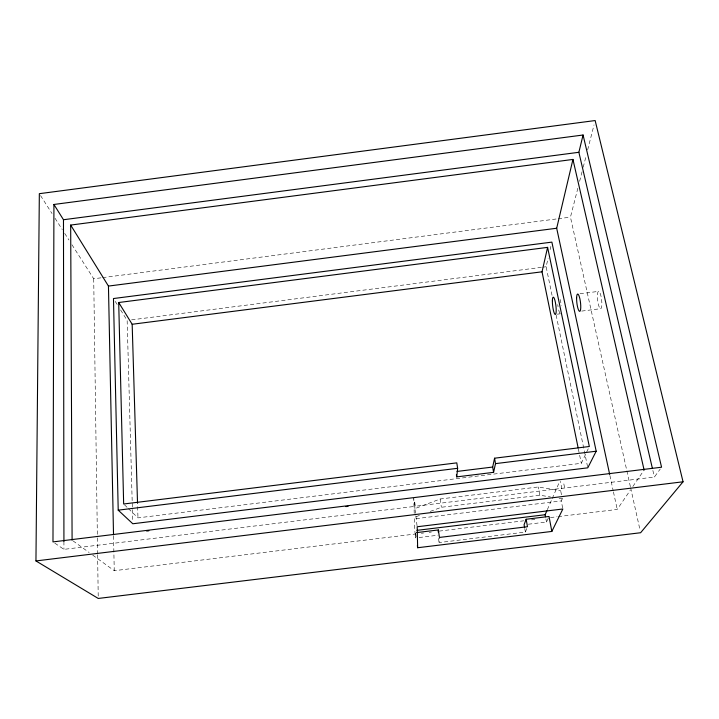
<?xml version="1.0" encoding="UTF-8"?>
<svg xmlns="http://www.w3.org/2000/svg" width="719" height="719" viewBox="0 0 719 719"><rect width="100%" height="100%" fill="white"/><g stroke="black" fill="none" stroke-linecap="round" stroke-linejoin="round"><path stroke-width="0.54" stroke-dasharray="3.6 2.7" d="M526.793 528.501L525.391 532.078L439.102 542.566L439.435 537.435M552.039 295.32L546.125 266.749L548.121 258.184M550.125 249.619L550.871 246.41M630.392 486.709L570.455 217.147L577.95 187.839M579.613 181.332L582.111 171.562M583.217 167.221L586.273 155.277M587.657 149.849L594.038 124.89M547.348 509.672L551.779 499.543M552.219 498.528L559.75 481.317M528.357 524.223L546.494 522.021L549.019 516.467M561.467 494.807L560.685 490.771L561.773 488.381L560.389 481.308M562.653 507.982L561.278 500.918L562.258 498.842L561.665 495.813M128.422 508.63L137.967 517.869L581.294 463.306L589.337 446.508M558.241 516.61L617.217 509.42L630.347 490.169M632.855 486.502L644.116 470.001M414.737 502.132L415.303 506.257L654.398 477.03L660.267 468.995M417.056 525.751L414.926 508.621L440.145 499.004L538.261 486.979L560.685 490.771M416.031 516.718L421.1 514.831M430.223 511.425L441.367 507.272L539.798 495.22L550.493 496.946M71.963 244.739L93.713 278.765L101.514 277.759M102.619 277.615L557.09 218.873M558.205 218.729L570.455 217.147M131.604 319.856L541.668 267.324M542.782 267.18L546.125 266.749M580.008 293.747L598.765 291.357M557.252 314.185L560.38 313.79M581.743 311.084L600.455 308.703A8.754 2.004 83.2 0 0 601.021 296.255A8.754 2.004 83.2 0 0 597.417 295.149A8.754 2.004 83.2 0 0 600.455 308.703M54.806 543.151L63.937 549.37L414.863 506.383L413.749 498.276L414.27 515.011M416.085 518.66L561.278 500.918M92.724 555.122L114.249 570.697L415.807 533.956M421.37 533.282L423.599 533.013M429.162 532.33L431.382 532.06M439.174 531.107L523.747 520.808M531.53 519.864L534.873 519.451M550.448 517.554L557.126 516.745M419.096 537.524L438.042 535.224M559.049 498.321L562.258 498.842M72.996 540.85L89.138 552.525M124.45 504.774L127.631 507.857M40.552 195.577L52.029 213.534M55.048 218.261L62.301 229.613M64.71 233.387L68.943 240.011M115.256 301.396L117.637 305.198M120.603 309.961L127.146 320.422L132.745 521.527M652.87 470.469L654.398 477.03M630.635 487.806L640.135 530.541M609.91 475.511L613.208 490.825M613.451 491.922L617.217 509.42M556.138 315.102L587.567 466.73M578.382 449.078L581.294 463.306M563.831 483.851L564.631 487.958M545.91 518.893L546.494 522.021M539.798 495.22L538.261 486.979M524.834 528.932L525.391 532.078M440.145 499.004L441.367 507.272M438.5 538.369L439.102 542.566M416.193 537.012L415.609 532.725L415.753 537.929L414.764 530.622L414.306 516.125M137.635 506.679L137.967 517.869M414.863 506.383L414.926 508.621M113.539 535.961L114.249 570.697M93.713 278.765L97.371 536.76M97.389 537.884L97.613 553.585M97.622 554.709L98.242 598.451M63.928 541.524L63.937 549.37M559.903 313.322A8.745 1.654 83.1 0 1 558.447 308.909M558.061 306.779A8.745 1.654 83.1 0 1 557.773 304.532M560.101 299.41A8.745 1.654 83.1 0 1 561.251 305.755"/><path stroke-width="1.08" d="M53.925 204.466L52.981 541.91L661.57 467.215L583.073 135.01L53.925 204.466L63.479 219.735L63.928 541.524M35.95 560.937L39.338 193.681L595.152 120.549L683.05 481.793L640.62 532.734L98.242 598.451L35.95 560.937L683.05 481.793M438.222 532.06L438.347 529.948L416.687 532.59M456.727 476.886L457.635 468.303L456.79 462.865L123.659 504.001L118.707 302.519L547.599 247.372L589.337 446.508L494.573 458.201L492.686 467.044L493.585 472.347L456.727 476.886L456.394 474.765M493.585 472.347L495.499 463.629L494.573 458.201M578.157 447.991L542.027 271.809L547.599 247.372M609.676 474.414L556.686 228.247L572.944 159.438L70.678 225.074L72.098 540.203M652.367 468.285L578.876 152.293L583.073 135.01M417.362 545.586L417.649 547.734L551.841 531.431L549.019 516.467L526.146 519.253L524.088 524.744L524.645 527.89M545.523 516.817L545.137 514.732L546.907 510.679M551.841 531.431L562.851 508.989L417.191 526.757L417.649 547.734M596.186 451.217L587.791 467.826L132.808 523.765L118.213 510.166L113.476 298.538L551.877 242.123L596.186 451.217L495.499 463.629M63.479 219.735L578.876 152.293M70.678 225.074L108.452 286.081L556.686 228.247M118.707 302.519L132.17 324.269L542.027 271.809M118.213 510.166L457.635 468.303M457.014 471.439L492.686 467.044M146.658 531.053L148.887 530.775M345.866 506.607L348.086 506.329M416.993 530.352L545.137 514.732M572.944 159.438L644.116 470.001M526.146 519.253L527.485 526.721L439.435 537.435L438.347 529.948M132.17 324.269L137.536 503.327M108.452 286.081L113.521 534.837M576.611 297.792A8.745 1.824 83.2 0 0 579.541 311.363A8.745 1.824 83.2 0 0 579.909 298.942A8.745 1.824 83.2 0 0 576.611 297.792M552.372 300.875A8.736 1.618 83.1 0 0 555.158 314.455A8.736 1.618 83.1 0 0 555.32 302.07A8.736 1.618 83.1 0 0 552.372 300.875"/></g></svg>
